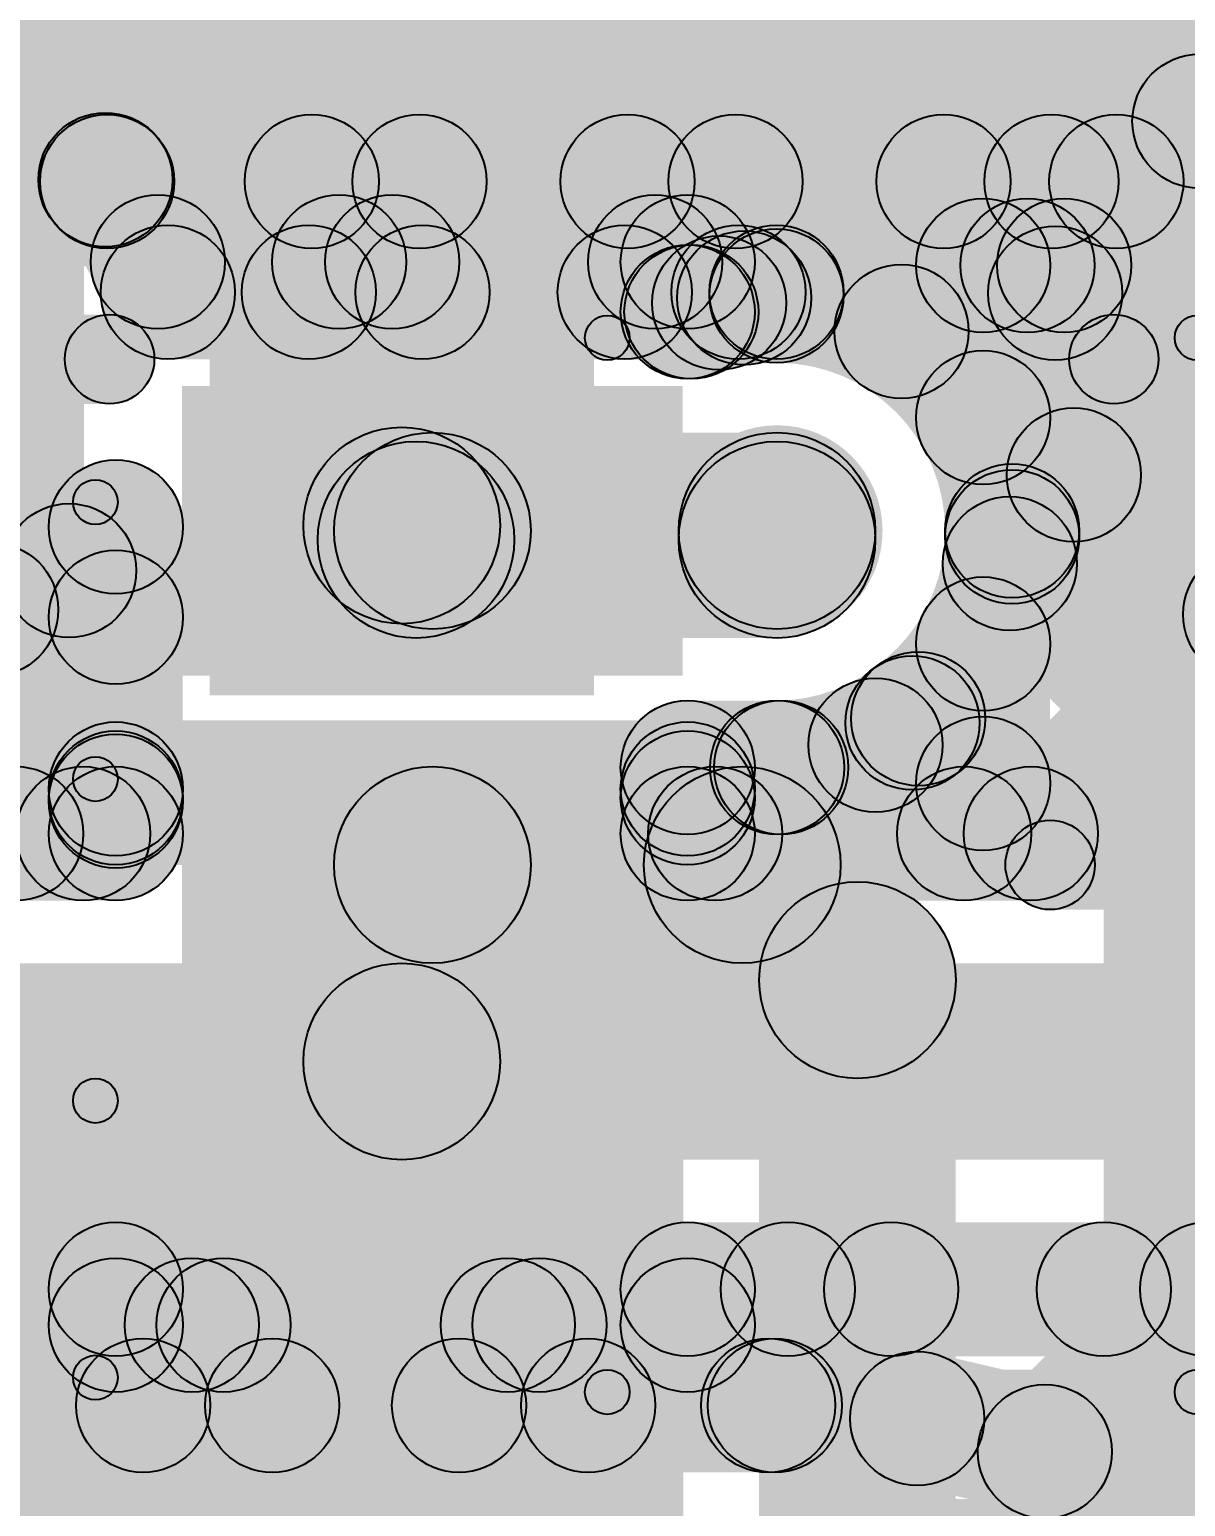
# Model space of a CAD drawing. Header units: millimetres. Extents: x 0 to 210, y 0 to 213.
# Drawn here: x 1.7103 to 1.8397, y 1.5502 to 1.7155 of the extents above; entities that cross this region are included whole.
import ezdxf

# ---------------------------------------------------------------- set-up
doc = ezdxf.new("R2010")
doc.units = ezdxf.units.MM
doc.header["$MEASUREMENT"] = 0
for name, color, linetype in [('BottomLayer', 5, 'Continuous'), ('BottomPaste', 16, 'Continuous'), ('BottomSolder', 6, 'Continuous'), ('TopLayer', 1, 'Continuous'), ('TopOverlay', 2, 'Continuous'), ('TopPaste', 8, 'Continuous'), ('TopSolder', 216, 'Continuous'), ('ViaHoleLayer', 16, 'Continuous')]:
    doc.layers.add(name, color=color, linetype=linetype)

# ---------------------------------------------------------------- blocks, each defined once
blk = doc.blocks.new('RES_0603_B_52')
at = {"layer": 'BottomLayer'}
for points in [[(-0.045, -0.0175), (-0.045, 0.0175), (-0.015, 0.0175), (-0.015, -0.0175)], [(0.015, -0.0175), (0.015, 0.0175), (0.045, 0.0175), (0.045, -0.0175)]]:
    blk.add_hatch(color=5, dxfattribs=at).paths.add_polyline_path(points)
at = {"layer": 'BottomPaste'}
for points in [[(-0.045, -0.0175), (-0.045, 0.0175), (-0.015, 0.0175), (-0.015, -0.0175)], [(0.015, -0.0175), (0.015, 0.0175), (0.045, 0.0175), (0.045, -0.0175)]]:
    blk.add_hatch(color=16, dxfattribs=at).paths.add_polyline_path(points)
at = {"layer": 'BottomSolder'}
for points in [[(-0.049, -0.0215), (-0.049, 0.0215), (-0.011, 0.0215), (-0.011, -0.0215)], [(0.011, -0.0215), (0.011, 0.0215), (0.049, 0.0215), (0.049, -0.0215)]]:
    blk.add_hatch(color=6, dxfattribs=at).paths.add_polyline_path(points)
blk = doc.blocks.new('CAP_0603_76')
at = {"layer": 'TopLayer'}
for points in [[(-0.015, 0.0175), (-0.015, -0.0175), (-0.045, -0.0175), (-0.045, 0.0175)], [(0.045, 0.0175), (0.045, -0.0175), (0.015, -0.0175), (0.015, 0.0175)]]:
    blk.add_hatch(color=1, dxfattribs=at).paths.add_polyline_path(points)
at = {"layer": 'TopOverlay'}
h = blk.add_hatch(color=2, dxfattribs=at)
edge = h.paths.add_edge_path()
edge.add_arc((-0.049, 0.021), 0.0025, 0, 360)
h = blk.add_hatch(color=2, dxfattribs=at)
edge = h.paths.add_edge_path()
edge.add_arc((-0.049, 0.021), 0.0025, 0, 360)
for points in [[(-0.049, 0.0185), (-0.049, 0.0235), (-0.018, 0.0235), (-0.018, 0.0185)], [(0.018, 0.0185), (0.018, 0.0235), (0.049, 0.0235), (0.049, 0.0185)], [(-0.0515, 0.021), (-0.0465, 0.021), (-0.0465, -0.021), (-0.0515, -0.021)], [(0.0465, 0.021), (0.0515, 0.021), (0.0515, -0.021), (0.0465, -0.021)], [(-0.049, -0.0235), (-0.049, -0.0185), (-0.018, -0.0185), (-0.018, -0.0235)], [(0.018, -0.0235), (0.018, -0.0185), (0.049, -0.0185), (0.049, -0.0235)]]:
    blk.add_hatch(color=2, dxfattribs=at).paths.add_polyline_path(points)
h = blk.add_hatch(color=2, dxfattribs=at)
edge = h.paths.add_edge_path()
edge.add_arc((-0.018, 0.021), 0.0025, 0, 360)
h = blk.add_hatch(color=2, dxfattribs=at)
edge = h.paths.add_edge_path()
edge.add_arc((0.018, 0.021), 0.0025, 0, 360)
h = blk.add_hatch(color=2, dxfattribs=at)
edge = h.paths.add_edge_path()
edge.add_arc((0.049, 0.021), 0.0025, 0, 360)
h = blk.add_hatch(color=2, dxfattribs=at)
edge = h.paths.add_edge_path()
edge.add_arc((0.049, 0.021), 0.0025, 0, 360)
h = blk.add_hatch(color=2, dxfattribs=at)
edge = h.paths.add_edge_path()
edge.add_arc((-0.049, -0.021), 0.0025, 0, 360)
h = blk.add_hatch(color=2, dxfattribs=at)
edge = h.paths.add_edge_path()
edge.add_arc((-0.049, -0.021), 0.0025, 0, 360)
h = blk.add_hatch(color=2, dxfattribs=at)
edge = h.paths.add_edge_path()
edge.add_arc((-0.018, -0.021), 0.0025, 0, 360)
h = blk.add_hatch(color=2, dxfattribs=at)
edge = h.paths.add_edge_path()
edge.add_arc((0.018, -0.021), 0.0025, 0, 360)
h = blk.add_hatch(color=2, dxfattribs=at)
edge = h.paths.add_edge_path()
edge.add_arc((0.049, -0.021), 0.0025, 0, 360)
h = blk.add_hatch(color=2, dxfattribs=at)
edge = h.paths.add_edge_path()
edge.add_arc((0.049, -0.021), 0.0025, 0, 360)
at = {"layer": 'TopPaste'}
for points in [[(-0.015, 0.0175), (-0.015, -0.0175), (-0.045, -0.0175), (-0.045, 0.0175)], [(0.045, 0.0175), (0.045, -0.0175), (0.015, -0.0175), (0.015, 0.0175)]]:
    blk.add_hatch(color=8, dxfattribs=at).paths.add_polyline_path(points)
at = {"layer": 'TopSolder'}
for points in [[(-0.01264, 0.01986), (-0.01264, -0.01986), (-0.04736, -0.01986), (-0.04736, 0.01986)], [(0.04736, 0.01986), (0.04736, -0.01986), (0.01264, -0.01986), (0.01264, 0.01986)]]:
    blk.add_hatch(color=216, dxfattribs=at).paths.add_polyline_path(points)
at = {"layer": 'TopOverlay'}
for centre in [(-0.049, 0.021), (-0.049, 0.021), (-0.018, 0.021), (0.018, 0.021), (0.049, 0.021), (0.049, 0.021), (-0.049, -0.021), (-0.049, -0.021), (-0.018, -0.021), (0.018, -0.021), (0.049, -0.021), (0.049, -0.021)]:
    blk.add_circle(centre, 0.0025, dxfattribs=at)
blk = doc.blocks.new('TSOT_23_6_81')
at = {"layer": 'TopLayer'}
for points in [[(-0.07559, 0.04961), (-0.02756, 0.04961), (-0.02756, 0.0252), (-0.07559, 0.0252)], [(0.02756, 0.04961), (0.07559, 0.04961), (0.07559, 0.0252), (0.02756, 0.0252)], [(-0.07559, 0.0122), (-0.02756, 0.0122), (-0.02756, -0.0122), (-0.07559, -0.0122)], [(0.02756, 0.0122), (0.07559, 0.0122), (0.07559, -0.0122), (0.02756, -0.0122)], [(-0.07559, -0.0252), (-0.02756, -0.0252), (-0.02756, -0.04961), (-0.07559, -0.04961)], [(0.02756, -0.0252), (0.07559, -0.0252), (0.07559, -0.04961), (0.02756, -0.04961)]]:
    blk.add_hatch(color=1, dxfattribs=at).paths.add_polyline_path(points)
at = {"layer": 'TopOverlay'}
h = blk.add_hatch(color=2, dxfattribs=at)
edge = h.paths.add_edge_path()
edge.add_arc((-0.068, 0.06), 0.005, 0, 360)
h = blk.add_hatch(color=2, dxfattribs=at)
edge = h.paths.add_edge_path()
edge.add_arc((-0.062, 0.06), 0.005, 0, 360)
h = blk.add_hatch(color=2, dxfattribs=at)
edge = h.paths.add_edge_path()
edge.add_arc((-0.034, 0.059), 0.0025, 0, 360)
for points in [[(0.032, 0.0615), (0.032, 0.0565), (-0.034, 0.0565), (-0.034, 0.0615)], [(0.032, -0.0565), (0.032, -0.0615), (-0.034, -0.0615), (-0.034, -0.0565)]]:
    blk.add_hatch(color=2, dxfattribs=at).paths.add_polyline_path(points)
h = blk.add_hatch(color=2, dxfattribs=at)
edge = h.paths.add_edge_path()
edge.add_arc((0.032, 0.059), 0.0025, 0, 360)
h = blk.add_hatch(color=2, dxfattribs=at)
edge = h.paths.add_edge_path()
edge.add_arc((-0.034, -0.059), 0.0025, 0, 360)
h = blk.add_hatch(color=2, dxfattribs=at)
edge = h.paths.add_edge_path()
edge.add_arc((0.032, -0.059), 0.0025, 0, 360)
at = {"layer": 'TopPaste'}
for points in [[(-0.07559, 0.04961), (-0.02756, 0.04961), (-0.02756, 0.0252), (-0.07559, 0.0252)], [(0.02756, 0.04961), (0.07559, 0.04961), (0.07559, 0.0252), (0.02756, 0.0252)], [(-0.07559, 0.0122), (-0.02756, 0.0122), (-0.02756, -0.0122), (-0.07559, -0.0122)], [(0.02756, 0.0122), (0.07559, 0.0122), (0.07559, -0.0122), (0.02756, -0.0122)], [(-0.07559, -0.0252), (-0.02756, -0.0252), (-0.02756, -0.04961), (-0.07559, -0.04961)], [(0.02756, -0.0252), (0.07559, -0.0252), (0.07559, -0.04961), (0.02756, -0.04961)]]:
    blk.add_hatch(color=8, dxfattribs=at).paths.add_polyline_path(points)
at = {"layer": 'TopSolder'}
for points in [[(-0.07959, 0.05361), (-0.02356, 0.05361), (-0.02356, 0.0212), (-0.07959, 0.0212)], [(0.02356, 0.05361), (0.07959, 0.05361), (0.07959, 0.0212), (0.02356, 0.0212)], [(-0.07959, 0.0162), (-0.02356, 0.0162), (-0.02356, -0.0162), (-0.07959, -0.0162)], [(0.02356, 0.0162), (0.07959, 0.0162), (0.07959, -0.0162), (0.02356, -0.0162)], [(-0.07959, -0.0212), (-0.02356, -0.0212), (-0.02356, -0.05361), (-0.07959, -0.05361)], [(0.02356, -0.0212), (0.07959, -0.0212), (0.07959, -0.05361), (0.02356, -0.05361)]]:
    blk.add_hatch(color=216, dxfattribs=at).paths.add_polyline_path(points)
at = {"layer": 'TopOverlay', "const_width": 0.01}
blk.add_lwpolyline([(-0.062, 0.06, 1), (-0.068, 0.06, 1)], format="xyb", close=True, dxfattribs=at)
at = {"layer": 'TopOverlay'}
for centre, radius in [((-0.068, 0.06), 0.005), ((-0.062, 0.06), 0.005), ((-0.034, 0.059), 0.0025), ((0.032, 0.059), 0.0025), ((-0.034, -0.059), 0.0025), ((0.032, -0.059), 0.0025)]:
    blk.add_circle(centre, radius, dxfattribs=at)
blk = doc.blocks.new('S____SOT_3_98')
at = {"layer": 'TopLayer'}
for points in [[(-0.01496, 0.06004), (0.01496, 0.06004), (0.01496, 0.03012), (-0.01496, 0.03012)], [(-0.05236, -0.03012), (-0.02244, -0.03012), (-0.02244, -0.06004), (-0.05236, -0.06004)], [(0.02244, -0.03012), (0.05236, -0.03012), (0.05236, -0.06004), (0.02244, -0.06004)]]:
    blk.add_hatch(color=1, dxfattribs=at).paths.add_polyline_path(points)
at = {"layer": 'TopOverlay'}
h = blk.add_hatch(color=2, dxfattribs=at)
edge = h.paths.add_edge_path()
edge.add_arc((-0.06127, 0.03171), 0.0025, 0, 360)
h = blk.add_hatch(color=2, dxfattribs=at)
edge = h.paths.add_edge_path()
edge.add_arc((-0.06127, 0.03171), 0.0025, 0, 360)
for points in [[(-0.02227, 0.03421), (-0.02227, 0.02921), (-0.06127, 0.02921), (-0.06127, 0.03421)], [(0.06127, 0.03421), (0.06127, 0.02921), (0.02227, 0.02921), (0.02227, 0.03421)], [(-0.06377, 0.03171), (-0.05877, 0.03171), (-0.05877, -0.02481), (-0.06377, -0.02481)], [(0.05877, 0.03171), (0.06377, 0.03171), (0.06377, -0.02568), (0.05877, -0.02568)], [(0.013, -0.02846), (0.013, -0.03346), (-0.013, -0.03346), (-0.013, -0.02846)]]:
    blk.add_hatch(color=2, dxfattribs=at).paths.add_polyline_path(points)
h = blk.add_hatch(color=2, dxfattribs=at)
edge = h.paths.add_edge_path()
edge.add_arc((-0.02227, 0.03171), 0.0025, 0, 360)
h = blk.add_hatch(color=2, dxfattribs=at)
edge = h.paths.add_edge_path()
edge.add_arc((0.02227, 0.03171), 0.0025, 0, 360)
h = blk.add_hatch(color=2, dxfattribs=at)
edge = h.paths.add_edge_path()
edge.add_arc((0.06127, 0.03171), 0.0025, 0, 360)
h = blk.add_hatch(color=2, dxfattribs=at)
edge = h.paths.add_edge_path()
edge.add_arc((0.06127, 0.03171), 0.0025, 0, 360)
h = blk.add_hatch(color=2, dxfattribs=at)
edge = h.paths.add_edge_path()
edge.add_arc((-0.06127, -0.02481), 0.0025, 0, 360)
h = blk.add_hatch(color=2, dxfattribs=at)
edge = h.paths.add_edge_path()
edge.add_arc((0.06127, -0.02568), 0.0025, 0, 360)
h = blk.add_hatch(color=2, dxfattribs=at)
edge = h.paths.add_edge_path()
edge.add_arc((-0.013, -0.03096), 0.0025, 0, 360)
h = blk.add_hatch(color=2, dxfattribs=at)
edge = h.paths.add_edge_path()
edge.add_arc((0.013, -0.03096), 0.0025, 0, 360)
h = blk.add_hatch(color=2, dxfattribs=at)
edge = h.paths.add_edge_path()
edge.add_arc((-0.07161, -0.04729), 0.005, 0, 360)
h = blk.add_hatch(color=2, dxfattribs=at)
edge = h.paths.add_edge_path()
edge.add_arc((-0.06439, -0.04729), 0.005, 0, 360)
at = {"layer": 'TopPaste'}
for points in [[(-0.01496, 0.06004), (0.01496, 0.06004), (0.01496, 0.03012), (-0.01496, 0.03012)], [(-0.05236, -0.03012), (-0.02244, -0.03012), (-0.02244, -0.06004), (-0.05236, -0.06004)], [(0.02244, -0.03012), (0.05236, -0.03012), (0.05236, -0.06004), (0.02244, -0.06004)]]:
    blk.add_hatch(color=8, dxfattribs=at).paths.add_polyline_path(points)
at = {"layer": 'TopSolder'}
for points in [[(-0.01896, 0.06404), (0.01896, 0.06404), (0.01896, 0.02612), (-0.01896, 0.02612)], [(-0.05636, -0.02612), (-0.01844, -0.02612), (-0.01844, -0.06404), (-0.05636, -0.06404)], [(0.01844, -0.02612), (0.05636, -0.02612), (0.05636, -0.06404), (0.01844, -0.06404)]]:
    blk.add_hatch(color=216, dxfattribs=at).paths.add_polyline_path(points)
at = {"layer": 'TopOverlay', "const_width": 0.01}
blk.add_lwpolyline([(-0.06439, -0.04729, 1), (-0.07161, -0.04729, 1)], format="xyb", close=True, dxfattribs=at)
at = {"layer": 'TopOverlay'}
for centre, radius in [((-0.06127, 0.03171), 0.0025), ((-0.06127, 0.03171), 0.0025), ((-0.02227, 0.03171), 0.0025), ((0.02227, 0.03171), 0.0025), ((0.06127, 0.03171), 0.0025), ((0.06127, 0.03171), 0.0025), ((-0.06127, -0.02481), 0.0025), ((0.06127, -0.02568), 0.0025), ((-0.013, -0.03096), 0.0025), ((0.013, -0.03096), 0.0025), ((-0.07161, -0.04729), 0.005), ((-0.06439, -0.04729), 0.005)]:
    blk.add_circle(centre, radius, dxfattribs=at)

msp = doc.modelspace()

# ---------------------------------------------------------------- hatches: boundary and pattern name
at = {"layer": 'BottomLayer'}
for points in [[(1.69752, 1.70214), (1.68692, 1.71274), (1.9952, 2.02102), (2.0058, 2.01041)], [(1.72414, 1.69339), (1.71353, 1.704), (1.9952, 1.98567), (2.0058, 1.97506)], [(1.72414, 1.69339), (1.71353, 1.704), (1.9952, 1.98567), (2.0058, 1.97506)], [(1.7503, 1.6842), (1.73969, 1.6948), (1.9952, 1.95031), (2.0058, 1.9397)], [(1.78565, 1.6842), (1.77504, 1.6948), (1.9952, 1.91496), (2.0058, 1.90435)], [(1.53062, 1.8992), (1.54123, 1.9098), (1.75623, 1.6948), (1.74562, 1.6842)], [(1.56598, 1.8992), (1.57659, 1.9098), (1.79563, 1.69076), (1.78502, 1.68015)], [(1.60134, 1.8992), (1.61194, 1.9098), (1.83044, 1.69131), (1.81983, 1.6807)], [(1.63669, 1.8992), (1.6473, 1.9098), (1.84656, 1.71054), (1.83595, 1.69994)], [(1.81323, 1.67642), (1.80262, 1.68703), (1.9952, 1.8796), (2.0058, 1.86899)], [(1.651, 1.689), (1.843, 1.689), (1.843, 1.846), (1.651, 1.846)], [(1.828, 1.634), (1.905, 1.634), (1.905, 1.846), (1.828, 1.846)], [(1.651, 1.634), (1.71644, 1.634), (1.71644, 1.71), (1.651, 1.71)], [(1.72471, 1.682), (1.72471, 1.697), (1.784, 1.697), (1.784, 1.682)], [(1.7915, 1.6839), (1.7765, 1.6839), (1.7765, 1.6895), (1.7915, 1.6895)], [(1.69749, 1.67361), (1.69749, 1.68361), (1.71931, 1.68361), (1.71931, 1.67361)], [(1.83169, 1.67361), (1.83169, 1.68361), (1.8535, 1.68361), (1.8535, 1.67361)], [(1.82561, 1.65344), (1.815, 1.66405), (1.8219, 1.67095), (1.83251, 1.66034)], [(1.7536, 1.6474), (1.7536, 1.6694), (1.794, 1.6694), (1.794, 1.6474)], [(1.70948, 1.64963), (1.72009, 1.66024), (1.7253, 1.65502), (1.7147, 1.64441)], [(1.7275, 1.6305), (1.7125, 1.6305), (1.7125, 1.65983), (1.7275, 1.65983)], [(1.81475, 1.65043), (1.82536, 1.66103), (1.85559, 1.6308), (1.84498, 1.6202)], [(1.67594, 1.64781), (1.68655, 1.65842), (1.71417, 1.6308), (1.70356, 1.6202)], [(1.6863, 1.6202), (1.67569, 1.6308), (1.70077, 1.65588), (1.71137, 1.64527)], [(1.82772, 1.6202), (1.81711, 1.6308), (1.84165, 1.65534), (1.85225, 1.64473)], [(1.784, 1.6254), (1.784, 1.6404), (1.794, 1.6404), (1.794, 1.6254)], [(1.79972, 1.6301), (1.81032, 1.64071), (1.82023, 1.6308), (1.80962, 1.6202)], [(1.72, 1.623), (1.72, 1.638), (1.784, 1.638), (1.784, 1.623)], [(1.72, 1.622), (1.72, 1.637), (1.784, 1.637), (1.784, 1.622)], [(1.79236, 1.6202), (1.78176, 1.6308), (1.78916, 1.63821), (1.79977, 1.6276)], [(1.72165, 1.6202), (1.71104, 1.6308), (1.7147, 1.63446), (1.7253, 1.62385)], [(1.63724, 1.618), (1.63724, 1.633), (1.72, 1.633), (1.72, 1.618)], [(1.784, 1.618), (1.784, 1.633), (1.903, 1.633), (1.903, 1.618)], [(1.7275, 1.6255), (1.7125, 1.6255), (1.7125, 1.6295), (1.7275, 1.6295)], [(1.7915, 1.6255), (1.7765, 1.6255), (1.7765, 1.6295), (1.7915, 1.6295)], [(1.614, 1.589), (1.614, 1.611), (1.752, 1.611), (1.752, 1.589)], [(1.752, 1.589), (1.752, 1.611), (1.903, 1.611), (1.903, 1.589)], [(1.63724, 1.567), (1.63724, 1.582), (1.72, 1.582), (1.72, 1.567)], [(1.784, 1.567), (1.784, 1.582), (1.89244, 1.582), (1.89244, 1.567)], [(1.79907, 1.55619), (1.78846, 1.5668), (1.80147, 1.5798), (1.81207, 1.5692)], [(1.78991, 1.5692), (1.80052, 1.5798), (1.81499, 1.56533), (1.80438, 1.55473)], [(1.82927, 1.55104), (1.81866, 1.56164), (1.83682, 1.5798), (1.84743, 1.5692)], [(1.82527, 1.5692), (1.83588, 1.5798), (1.90866, 1.50702), (1.89806, 1.49641)], [(1.72, 1.563), (1.72, 1.578), (1.784, 1.578), (1.784, 1.563)], [(1.72836, 1.5562), (1.71776, 1.5668), (1.72676, 1.5758), (1.73736, 1.5652)], [(1.7232, 1.5652), (1.73381, 1.5758), (1.74281, 1.5668), (1.7322, 1.5562)], [(1.76372, 1.5562), (1.75311, 1.5668), (1.76211, 1.5758), (1.77272, 1.5652)], [(1.75856, 1.5652), (1.76917, 1.5758), (1.77817, 1.5668), (1.76756, 1.5562)], [(1.7275, 1.5705), (1.7125, 1.5705), (1.7125, 1.5745), (1.7275, 1.5745)], [(1.7915, 1.5705), (1.7765, 1.5705), (1.7765, 1.5745), (1.7915, 1.5745)], [(1.68276, 1.554), (1.68276, 1.569), (1.793, 1.569), (1.793, 1.554)]]:
    msp.add_hatch(color=5, dxfattribs=at).paths.add_polyline_path(points)
h = msp.add_hatch(color=5, dxfattribs=at)
edge = h.paths.add_edge_path()
edge.add_arc((1.84126, 1.70524), 0.0075, 0, 360)
h = msp.add_hatch(color=5, dxfattribs=at)
edge = h.paths.add_edge_path()
edge.add_arc((1.71884, 1.6987), 0.0075, 0, 360)
h = msp.add_hatch(color=5, dxfattribs=at)
edge = h.paths.add_edge_path()
edge.add_arc((1.71884, 1.6987), 0.0075, 0, 360)
h = msp.add_hatch(color=5, dxfattribs=at)
edge = h.paths.add_edge_path()
edge.add_arc((1.72471, 1.6895), 0.0075, 0, 360)
h = msp.add_hatch(color=5, dxfattribs=at)
edge = h.paths.add_edge_path()
edge.add_arc((1.72471, 1.6895), 0.0075, 0, 360)
h = msp.add_hatch(color=5, dxfattribs=at)
edge = h.paths.add_edge_path()
edge.add_arc((1.74499, 1.6895), 0.0075, 0, 360)
h = msp.add_hatch(color=5, dxfattribs=at)
edge = h.paths.add_edge_path()
edge.add_arc((1.75093, 1.6895), 0.0075, 0, 360)
h = msp.add_hatch(color=5, dxfattribs=at)
edge = h.paths.add_edge_path()
edge.add_arc((1.78035, 1.6895), 0.0075, 0, 360)
h = msp.add_hatch(color=5, dxfattribs=at)
edge = h.paths.add_edge_path()
edge.add_arc((1.784, 1.6895), 0.0075, 0, 360)
h = msp.add_hatch(color=5, dxfattribs=at)
edge = h.paths.add_edge_path()
edge.add_arc((1.784, 1.6895), 0.0075, 0, 360)
h = msp.add_hatch(color=5, dxfattribs=at)
edge = h.paths.add_edge_path()
edge.add_arc((1.79033, 1.68546), 0.0075, 0, 360)
h = msp.add_hatch(color=5, dxfattribs=at)
edge = h.paths.add_edge_path()
edge.add_arc((1.82513, 1.686), 0.0075, 0, 360)
h = msp.add_hatch(color=5, dxfattribs=at)
edge = h.paths.add_edge_path()
edge.add_arc((1.784, 1.6839), 0.0075, 0, 360)
h = msp.add_hatch(color=5, dxfattribs=at)
edge = h.paths.add_edge_path()
edge.add_arc((1.78441, 1.6839), 0.0075, 0, 360)
h = msp.add_hatch(color=5, dxfattribs=at)
edge = h.paths.add_edge_path()
edge.add_arc((1.80793, 1.68172), 0.0075, 0, 360)
h = msp.add_hatch(color=5, dxfattribs=at)
edge = h.paths.add_edge_path()
edge.add_arc((1.71931, 1.67861), 0.005, 0, 360)
h = msp.add_hatch(color=5, dxfattribs=at)
edge = h.paths.add_edge_path()
edge.add_arc((1.83169, 1.67861), 0.005, 0, 360)
h = msp.add_hatch(color=5, dxfattribs=at)
edge = h.paths.add_edge_path()
edge.add_arc((1.82721, 1.66565), 0.0075, 0, 360)
h = msp.add_hatch(color=5, dxfattribs=at)
edge = h.paths.add_edge_path()
edge.add_arc((1.752, 1.66), 0.011, 0, 360)
h = msp.add_hatch(color=5, dxfattribs=at)
edge = h.paths.add_edge_path()
edge.add_arc((1.794, 1.6594), 0.01181, 0, 360)
h = msp.add_hatch(color=5, dxfattribs=at)
edge = h.paths.add_edge_path()
edge.add_arc((1.7536, 1.6584), 0.011, 0, 360)
h = msp.add_hatch(color=5, dxfattribs=at)
edge = h.paths.add_edge_path()
edge.add_arc((1.7536, 1.6584), 0.011, 0, 360)
h = msp.add_hatch(color=5, dxfattribs=at)
edge = h.paths.add_edge_path()
edge.add_arc((1.794, 1.6584), 0.011, 0, 360)
h = msp.add_hatch(color=5, dxfattribs=at)
edge = h.paths.add_edge_path()
edge.add_arc((1.72, 1.65983), 0.0075, 0, 360)
h = msp.add_hatch(color=5, dxfattribs=at)
edge = h.paths.add_edge_path()
edge.add_arc((1.72, 1.65983), 0.0075, 0, 360)
h = msp.add_hatch(color=5, dxfattribs=at)
edge = h.paths.add_edge_path()
edge.add_arc((1.82031, 1.6594), 0.0075, 0, 360)
h = msp.add_hatch(color=5, dxfattribs=at)
edge = h.paths.add_edge_path()
edge.add_arc((1.82031, 1.6594), 0.0075, 0, 360)
h = msp.add_hatch(color=5, dxfattribs=at)
edge = h.paths.add_edge_path()
edge.add_arc((1.8203, 1.65874), 0.0075, 0, 360)
h = msp.add_hatch(color=5, dxfattribs=at)
edge = h.paths.add_edge_path()
edge.add_arc((1.82005, 1.65573), 0.0075, 0, 360)
h = msp.add_hatch(color=5, dxfattribs=at)
edge = h.paths.add_edge_path()
edge.add_arc((1.71478, 1.65494), 0.0075, 0, 360)
h = msp.add_hatch(color=5, dxfattribs=at)
edge = h.paths.add_edge_path()
edge.add_arc((1.70607, 1.65058), 0.0075, 0, 360)
h = msp.add_hatch(color=5, dxfattribs=at)
edge = h.paths.add_edge_path()
edge.add_arc((1.72, 1.64972), 0.0075, 0, 360)
h = msp.add_hatch(color=5, dxfattribs=at)
edge = h.paths.add_edge_path()
edge.add_arc((1.84695, 1.65004), 0.0075, 0, 360)
h = msp.add_hatch(color=5, dxfattribs=at)
edge = h.paths.add_edge_path()
edge.add_arc((1.80915, 1.63789), 0.0075, 0, 360)
h = msp.add_hatch(color=5, dxfattribs=at)
edge = h.paths.add_edge_path()
edge.add_arc((1.80915, 1.63789), 0.0075, 0, 360)
h = msp.add_hatch(color=5, dxfattribs=at)
edge = h.paths.add_edge_path()
edge.add_arc((1.80502, 1.63541), 0.0075, 0, 360)
h = msp.add_hatch(color=5, dxfattribs=at)
edge = h.paths.add_edge_path()
edge.add_arc((1.784, 1.6329), 0.0075, 0, 360)
h = msp.add_hatch(color=5, dxfattribs=at)
edge = h.paths.add_edge_path()
edge.add_arc((1.794, 1.6329), 0.0075, 0, 360)
h = msp.add_hatch(color=5, dxfattribs=at)
edge = h.paths.add_edge_path()
edge.add_arc((1.794, 1.6329), 0.0075, 0, 360)
h = msp.add_hatch(color=5, dxfattribs=at)
edge = h.paths.add_edge_path()
edge.add_arc((1.79446, 1.63291), 0.0075, 0, 360)
h = msp.add_hatch(color=5, dxfattribs=at)
edge = h.paths.add_edge_path()
edge.add_arc((1.72, 1.6305), 0.0075, 0, 360)
h = msp.add_hatch(color=5, dxfattribs=at)
edge = h.paths.add_edge_path()
edge.add_arc((1.72, 1.6305), 0.0075, 0, 360)
h = msp.add_hatch(color=5, dxfattribs=at)
edge = h.paths.add_edge_path()
edge.add_arc((1.72, 1.6295), 0.0075, 0, 360)
h = msp.add_hatch(color=5, dxfattribs=at)
edge = h.paths.add_edge_path()
edge.add_arc((1.72, 1.6295), 0.0075, 0, 360)
h = msp.add_hatch(color=5, dxfattribs=at)
edge = h.paths.add_edge_path()
edge.add_arc((1.72, 1.62915), 0.0075, 0, 360)
h = msp.add_hatch(color=5, dxfattribs=at)
edge = h.paths.add_edge_path()
edge.add_arc((1.784, 1.6305), 0.0075, 0, 360)
h = msp.add_hatch(color=5, dxfattribs=at)
edge = h.paths.add_edge_path()
edge.add_arc((1.784, 1.6295), 0.0075, 0, 360)
h = msp.add_hatch(color=5, dxfattribs=at)
edge = h.paths.add_edge_path()
edge.add_arc((1.784, 1.6295), 0.0075, 0, 360)
h = msp.add_hatch(color=5, dxfattribs=at)
edge = h.paths.add_edge_path()
edge.add_arc((1.70886, 1.6255), 0.0075, 0, 360)
h = msp.add_hatch(color=5, dxfattribs=at)
edge = h.paths.add_edge_path()
edge.add_arc((1.71635, 1.6255), 0.0075, 0, 360)
h = msp.add_hatch(color=5, dxfattribs=at)
edge = h.paths.add_edge_path()
edge.add_arc((1.72, 1.6255), 0.0075, 0, 360)
h = msp.add_hatch(color=5, dxfattribs=at)
edge = h.paths.add_edge_path()
edge.add_arc((1.72, 1.6255), 0.0075, 0, 360)
h = msp.add_hatch(color=5, dxfattribs=at)
edge = h.paths.add_edge_path()
edge.add_arc((1.784, 1.6255), 0.0075, 0, 360)
h = msp.add_hatch(color=5, dxfattribs=at)
edge = h.paths.add_edge_path()
edge.add_arc((1.784, 1.6255), 0.0075, 0, 360)
h = msp.add_hatch(color=5, dxfattribs=at)
edge = h.paths.add_edge_path()
edge.add_arc((1.78706, 1.6255), 0.0075, 0, 360)
h = msp.add_hatch(color=5, dxfattribs=at)
edge = h.paths.add_edge_path()
edge.add_arc((1.81493, 1.6255), 0.0075, 0, 360)
h = msp.add_hatch(color=5, dxfattribs=at)
edge = h.paths.add_edge_path()
edge.add_arc((1.82241, 1.6255), 0.0075, 0, 360)
h = msp.add_hatch(color=5, dxfattribs=at)
edge = h.paths.add_edge_path()
edge.add_arc((1.752, 1.6), 0.011, 0, 360)
h = msp.add_hatch(color=5, dxfattribs=at)
edge = h.paths.add_edge_path()
edge.add_arc((1.752, 1.6), 0.011, 0, 360)
h = msp.add_hatch(color=5, dxfattribs=at)
edge = h.paths.add_edge_path()
edge.add_arc((1.72, 1.5745), 0.0075, 0, 360)
h = msp.add_hatch(color=5, dxfattribs=at)
edge = h.paths.add_edge_path()
edge.add_arc((1.72, 1.5745), 0.0075, 0, 360)
h = msp.add_hatch(color=5, dxfattribs=at)
edge = h.paths.add_edge_path()
edge.add_arc((1.784, 1.5745), 0.0075, 0, 360)
h = msp.add_hatch(color=5, dxfattribs=at)
edge = h.paths.add_edge_path()
edge.add_arc((1.784, 1.5745), 0.0075, 0, 360)
h = msp.add_hatch(color=5, dxfattribs=at)
edge = h.paths.add_edge_path()
edge.add_arc((1.79522, 1.5745), 0.0075, 0, 360)
h = msp.add_hatch(color=5, dxfattribs=at)
edge = h.paths.add_edge_path()
edge.add_arc((1.80677, 1.5745), 0.0075, 0, 360)
h = msp.add_hatch(color=5, dxfattribs=at)
edge = h.paths.add_edge_path()
edge.add_arc((1.83057, 1.5745), 0.0075, 0, 360)
h = msp.add_hatch(color=5, dxfattribs=at)
edge = h.paths.add_edge_path()
edge.add_arc((1.84212, 1.5745), 0.0075, 0, 360)
h = msp.add_hatch(color=5, dxfattribs=at)
edge = h.paths.add_edge_path()
edge.add_arc((1.72, 1.5705), 0.0075, 0, 360)
h = msp.add_hatch(color=5, dxfattribs=at)
edge = h.paths.add_edge_path()
edge.add_arc((1.72, 1.5705), 0.0075, 0, 360)
h = msp.add_hatch(color=5, dxfattribs=at)
edge = h.paths.add_edge_path()
edge.add_arc((1.72851, 1.5705), 0.0075, 0, 360)
h = msp.add_hatch(color=5, dxfattribs=at)
edge = h.paths.add_edge_path()
edge.add_arc((1.73206, 1.5705), 0.0075, 0, 360)
h = msp.add_hatch(color=5, dxfattribs=at)
edge = h.paths.add_edge_path()
edge.add_arc((1.76386, 1.5705), 0.0075, 0, 360)
h = msp.add_hatch(color=5, dxfattribs=at)
edge = h.paths.add_edge_path()
edge.add_arc((1.76741, 1.5705), 0.0075, 0, 360)
h = msp.add_hatch(color=5, dxfattribs=at)
edge = h.paths.add_edge_path()
edge.add_arc((1.784, 1.5705), 0.0075, 0, 360)
h = msp.add_hatch(color=5, dxfattribs=at)
edge = h.paths.add_edge_path()
edge.add_arc((1.784, 1.5705), 0.0075, 0, 360)
h = msp.add_hatch(color=5, dxfattribs=at)
edge = h.paths.add_edge_path()
edge.add_arc((1.72306, 1.5615), 0.0075, 0, 360)
h = msp.add_hatch(color=5, dxfattribs=at)
edge = h.paths.add_edge_path()
edge.add_arc((1.73751, 1.5615), 0.0075, 0, 360)
h = msp.add_hatch(color=5, dxfattribs=at)
edge = h.paths.add_edge_path()
edge.add_arc((1.75841, 1.5615), 0.0075, 0, 360)
h = msp.add_hatch(color=5, dxfattribs=at)
edge = h.paths.add_edge_path()
edge.add_arc((1.77286, 1.5615), 0.0075, 0, 360)
h = msp.add_hatch(color=5, dxfattribs=at)
edge = h.paths.add_edge_path()
edge.add_arc((1.793, 1.5615), 0.0075, 0, 360)
h = msp.add_hatch(color=5, dxfattribs=at)
edge = h.paths.add_edge_path()
edge.add_arc((1.793, 1.5615), 0.0075, 0, 360)
h = msp.add_hatch(color=5, dxfattribs=at)
edge = h.paths.add_edge_path()
edge.add_arc((1.79377, 1.5615), 0.0075, 0, 360)
h = msp.add_hatch(color=5, dxfattribs=at)
edge = h.paths.add_edge_path()
edge.add_arc((1.80969, 1.56003), 0.0075, 0, 360)
h = msp.add_hatch(color=5, dxfattribs=at)
edge = h.paths.add_edge_path()
edge.add_arc((1.82397, 1.55634), 0.0075, 0, 360)
at = {"layer": 'TopLayer'}
for points in [[(1.144, 1.713), (2.048, 1.713), (2.048, 1.745), (1.144, 1.745)], [(1.71902, 1.691), (1.71902, 1.706), (1.83197, 1.706), (1.83197, 1.691)], [(1.7469, 1.6808), (1.7363, 1.69141), (1.74869, 1.7038), (1.7593, 1.6932)], [(1.73662, 1.6932), (1.74723, 1.7038), (1.75963, 1.69141), (1.74902, 1.6808)], [(1.78226, 1.6808), (1.77165, 1.69141), (1.78404, 1.7038), (1.79465, 1.6932)], [(1.77198, 1.6932), (1.78259, 1.7038), (1.79498, 1.69141), (1.78437, 1.6808)], [(1.81323, 1.67642), (1.80262, 1.68703), (1.8194, 1.7038), (1.83001, 1.6932)], [(1.80734, 1.6932), (1.81794, 1.7038), (1.82734, 1.69441), (1.81673, 1.6838)], [(1.62, 1.622), (1.71644, 1.622), (1.71644, 1.697), (1.62, 1.697)], [(1.81706, 1.68161), (1.81706, 1.69661), (1.82613, 1.69661), (1.82613, 1.68161)], [(1.8314, 1.60911), (1.906, 1.60911), (1.906, 1.697), (1.8314, 1.697)], [(1.72583, 1.67861), (1.72583, 1.69361), (1.79394, 1.69361), (1.79394, 1.67861)], [(1.82456, 1.67207), (1.80956, 1.67207), (1.80956, 1.68911), (1.82456, 1.68911)], [(1.69749, 1.67361), (1.69749, 1.68361), (1.71931, 1.68361), (1.71931, 1.67361)], [(1.83169, 1.67361), (1.83169, 1.68361), (1.8535, 1.68361), (1.8535, 1.67361)], [(1.75543, 1.6484), (1.75543, 1.6704), (1.794, 1.6704), (1.794, 1.6484)], [(1.82456, 1.63112), (1.80956, 1.63112), (1.80956, 1.64673), (1.82456, 1.64673)], [(1.82456, 1.63112), (1.80956, 1.63112), (1.80956, 1.64673), (1.82456, 1.64673)], [(1.8045, 1.63306), (1.81511, 1.64367), (1.82236, 1.63642), (1.81176, 1.62581)], [(1.75543, 1.611), (1.75543, 1.633), (1.79011, 1.633), (1.79011, 1.611)], [(1.78233, 1.61422), (1.79789, 1.62978), (1.81078, 1.61689), (1.79522, 1.60133)], [(1.82456, 1.617), (1.82456, 1.627), (1.85857, 1.627), (1.85857, 1.617)], [(1.814, 1.539), (1.792, 1.539), (1.792, 1.60911), (1.814, 1.60911)], [(1.62, 1.508), (1.78353, 1.508), (1.78353, 1.60161), (1.62, 1.60161)]]:
    msp.add_hatch(color=1, dxfattribs=at).paths.add_polyline_path(points)
h = msp.add_hatch(color=1, dxfattribs=at)
edge = h.paths.add_edge_path()
edge.add_arc((1.71902, 1.6985), 0.0075, 0, 360)
h = msp.add_hatch(color=1, dxfattribs=at)
edge = h.paths.add_edge_path()
edge.add_arc((1.71902, 1.6985), 0.0075, 0, 360)
h = msp.add_hatch(color=1, dxfattribs=at)
edge = h.paths.add_edge_path()
edge.add_arc((1.74193, 1.6985), 0.0075, 0, 360)
h = msp.add_hatch(color=1, dxfattribs=at)
edge = h.paths.add_edge_path()
edge.add_arc((1.75399, 1.6985), 0.0075, 0, 360)
h = msp.add_hatch(color=1, dxfattribs=at)
edge = h.paths.add_edge_path()
edge.add_arc((1.77728, 1.6985), 0.0075, 0, 360)
h = msp.add_hatch(color=1, dxfattribs=at)
edge = h.paths.add_edge_path()
edge.add_arc((1.78935, 1.6985), 0.0075, 0, 360)
h = msp.add_hatch(color=1, dxfattribs=at)
edge = h.paths.add_edge_path()
edge.add_arc((1.81264, 1.6985), 0.0075, 0, 360)
h = msp.add_hatch(color=1, dxfattribs=at)
edge = h.paths.add_edge_path()
edge.add_arc((1.8247, 1.6985), 0.0075, 0, 360)
h = msp.add_hatch(color=1, dxfattribs=at)
edge = h.paths.add_edge_path()
edge.add_arc((1.83197, 1.6985), 0.0075, 0, 360)
h = msp.add_hatch(color=1, dxfattribs=at)
edge = h.paths.add_edge_path()
edge.add_arc((1.83197, 1.6985), 0.0075, 0, 360)
h = msp.add_hatch(color=1, dxfattribs=at)
edge = h.paths.add_edge_path()
edge.add_arc((1.81706, 1.68911), 0.0075, 0, 360)
h = msp.add_hatch(color=1, dxfattribs=at)
edge = h.paths.add_edge_path()
edge.add_arc((1.81706, 1.68911), 0.0075, 0, 360)
h = msp.add_hatch(color=1, dxfattribs=at)
edge = h.paths.add_edge_path()
edge.add_arc((1.82203, 1.68911), 0.0075, 0, 360)
h = msp.add_hatch(color=1, dxfattribs=at)
edge = h.paths.add_edge_path()
edge.add_arc((1.82613, 1.68911), 0.0075, 0, 360)
h = msp.add_hatch(color=1, dxfattribs=at)
edge = h.paths.add_edge_path()
edge.add_arc((1.82613, 1.68911), 0.0075, 0, 360)
h = msp.add_hatch(color=1, dxfattribs=at)
edge = h.paths.add_edge_path()
edge.add_arc((1.72583, 1.68611), 0.0075, 0, 360)
h = msp.add_hatch(color=1, dxfattribs=at)
edge = h.paths.add_edge_path()
edge.add_arc((1.72583, 1.68611), 0.0075, 0, 360)
h = msp.add_hatch(color=1, dxfattribs=at)
edge = h.paths.add_edge_path()
edge.add_arc((1.7416, 1.68611), 0.0075, 0, 360)
h = msp.add_hatch(color=1, dxfattribs=at)
edge = h.paths.add_edge_path()
edge.add_arc((1.75432, 1.68611), 0.0075, 0, 360)
h = msp.add_hatch(color=1, dxfattribs=at)
edge = h.paths.add_edge_path()
edge.add_arc((1.77695, 1.68611), 0.0075, 0, 360)
h = msp.add_hatch(color=1, dxfattribs=at)
edge = h.paths.add_edge_path()
edge.add_arc((1.78968, 1.68611), 0.0075, 0, 360)
h = msp.add_hatch(color=1, dxfattribs=at)
edge = h.paths.add_edge_path()
edge.add_arc((1.79394, 1.68611), 0.0075, 0, 360)
h = msp.add_hatch(color=1, dxfattribs=at)
edge = h.paths.add_edge_path()
edge.add_arc((1.79394, 1.68571), 0.0075, 0, 360)
h = msp.add_hatch(color=1, dxfattribs=at)
edge = h.paths.add_edge_path()
edge.add_arc((1.79394, 1.68571), 0.0075, 0, 360)
h = msp.add_hatch(color=1, dxfattribs=at)
edge = h.paths.add_edge_path()
edge.add_arc((1.78752, 1.6849), 0.0075, 0, 360)
h = msp.add_hatch(color=1, dxfattribs=at)
edge = h.paths.add_edge_path()
edge.add_arc((1.80793, 1.68172), 0.0075, 0, 360)
h = msp.add_hatch(color=1, dxfattribs=at)
edge = h.paths.add_edge_path()
edge.add_arc((1.71931, 1.67861), 0.005, 0, 360)
h = msp.add_hatch(color=1, dxfattribs=at)
edge = h.paths.add_edge_path()
edge.add_arc((1.83169, 1.67861), 0.005, 0, 360)
h = msp.add_hatch(color=1, dxfattribs=at)
edge = h.paths.add_edge_path()
edge.add_arc((1.81706, 1.67207), 0.0075, 0, 360)
h = msp.add_hatch(color=1, dxfattribs=at)
edge = h.paths.add_edge_path()
edge.add_arc((1.81706, 1.67207), 0.0075, 0, 360)
h = msp.add_hatch(color=1, dxfattribs=at)
edge = h.paths.add_edge_path()
edge.add_arc((1.75543, 1.6594), 0.011, 0, 360)
h = msp.add_hatch(color=1, dxfattribs=at)
edge = h.paths.add_edge_path()
edge.add_arc((1.794, 1.6594), 0.01181, 0, 360)
h = msp.add_hatch(color=1, dxfattribs=at)
edge = h.paths.add_edge_path()
edge.add_arc((1.794, 1.6594), 0.011, 0, 360)
h = msp.add_hatch(color=1, dxfattribs=at)
edge = h.paths.add_edge_path()
edge.add_arc((1.81706, 1.64673), 0.0075, 0, 360)
h = msp.add_hatch(color=1, dxfattribs=at)
edge = h.paths.add_edge_path()
edge.add_arc((1.81706, 1.64673), 0.0075, 0, 360)
h = msp.add_hatch(color=1, dxfattribs=at)
edge = h.paths.add_edge_path()
edge.add_arc((1.81706, 1.64673), 0.0075, 0, 360)
h = msp.add_hatch(color=1, dxfattribs=at)
edge = h.paths.add_edge_path()
edge.add_arc((1.80981, 1.63837), 0.0075, 0, 360)
h = msp.add_hatch(color=1, dxfattribs=at)
edge = h.paths.add_edge_path()
edge.add_arc((1.80981, 1.63837), 0.0075, 0, 360)
h = msp.add_hatch(color=1, dxfattribs=at)
edge = h.paths.add_edge_path()
edge.add_arc((1.81706, 1.63112), 0.0075, 0, 360)
h = msp.add_hatch(color=1, dxfattribs=at)
edge = h.paths.add_edge_path()
edge.add_arc((1.81706, 1.63112), 0.0075, 0, 360)
h = msp.add_hatch(color=1, dxfattribs=at)
edge = h.paths.add_edge_path()
edge.add_arc((1.81706, 1.63112), 0.0075, 0, 360)
h = msp.add_hatch(color=1, dxfattribs=at)
edge = h.paths.add_edge_path()
edge.add_arc((1.75543, 1.622), 0.011, 0, 360)
h = msp.add_hatch(color=1, dxfattribs=at)
edge = h.paths.add_edge_path()
edge.add_arc((1.79011, 1.622), 0.011, 0, 360)
h = msp.add_hatch(color=1, dxfattribs=at)
edge = h.paths.add_edge_path()
edge.add_arc((1.79011, 1.622), 0.011, 0, 360)
h = msp.add_hatch(color=1, dxfattribs=at)
edge = h.paths.add_edge_path()
edge.add_arc((1.82456, 1.622), 0.005, 0, 360)
h = msp.add_hatch(color=1, dxfattribs=at)
edge = h.paths.add_edge_path()
edge.add_arc((1.803, 1.60911), 0.011, 0, 360)
h = msp.add_hatch(color=1, dxfattribs=at)
edge = h.paths.add_edge_path()
edge.add_arc((1.803, 1.60911), 0.011, 0, 360)
at = {"layer": 'ViaHoleLayer'}
h = msp.add_hatch(color=16, dxfattribs=at)
edge = h.paths.add_edge_path()
edge.add_arc((1.794, 1.6594), 0.00591, 0, 360)

# ---------------------------------------------------------------- linework, layer by layer
at = {"layer": 'BottomLayer'}
for points, const_width in [([(1.68214, 1.70357, -0.465141), (1.72471, 1.6895)], 0.015), ([(1.86885, 1.65364, -1.789235), (1.86885, 1.70357)], 0.015), ([(1.78441, 1.6839, -0.528256), (1.82031, 1.6594)], 0.015), ([(1.7536, 1.6584, -0.414214), (1.752, 1.66)], 0.022), ([(1.72, 1.65983, -0.372673), (1.68214, 1.65364)], 0.015), ([(1.82031, 1.6594, -0.243939), (1.80915, 1.63789)], 0.015), ([(1.80915, 1.63789, -0.160435), (1.794, 1.6329)], 0.015), ([(1.793, 1.5615, -0.414214), (1.8885, 1.466)], 0.015)]:
    msp.add_lwpolyline(points, format="xyb", dxfattribs=dict(at, const_width=const_width))
for centre, radius in [((1.84126, 1.70524), 0.0075), ((1.71884, 1.6987), 0.0075), ((1.71884, 1.6987), 0.0075), ((1.72471, 1.6895), 0.0075), ((1.72471, 1.6895), 0.0075), ((1.74499, 1.6895), 0.0075), ((1.75093, 1.6895), 0.0075), ((1.78035, 1.6895), 0.0075), ((1.784, 1.6895), 0.0075), ((1.784, 1.6895), 0.0075), ((1.79033, 1.68546), 0.0075), ((1.82513, 1.686), 0.0075), ((1.784, 1.6839), 0.0075), ((1.78441, 1.6839), 0.0075), ((1.80793, 1.68172), 0.0075), ((1.71931, 1.67861), 0.005), ((1.83169, 1.67861), 0.005), ((1.82721, 1.66565), 0.0075), ((1.752, 1.66), 0.011), ((1.7536, 1.6584), 0.011), ((1.7536, 1.6584), 0.011), ((1.794, 1.6584), 0.011), ((1.72, 1.65983), 0.0075), ((1.72, 1.65983), 0.0075), ((1.82031, 1.6594), 0.0075), ((1.82031, 1.6594), 0.0075), ((1.8203, 1.65874), 0.0075), ((1.82005, 1.65573), 0.0075), ((1.71478, 1.65494), 0.0075), ((1.70607, 1.65058), 0.0075), ((1.72, 1.64972), 0.0075), ((1.84695, 1.65004), 0.0075), ((1.80915, 1.63789), 0.0075), ((1.80915, 1.63789), 0.0075), ((1.80502, 1.63541), 0.0075), ((1.784, 1.6329), 0.0075), ((1.794, 1.6329), 0.0075), ((1.794, 1.6329), 0.0075), ((1.79446, 1.63291), 0.0075), ((1.72, 1.6305), 0.0075), ((1.72, 1.6305), 0.0075), ((1.72, 1.6295), 0.0075), ((1.72, 1.6295), 0.0075), ((1.72, 1.62915), 0.0075), ((1.784, 1.6305), 0.0075), ((1.784, 1.6295), 0.0075), ((1.784, 1.6295), 0.0075), ((1.70886, 1.6255), 0.0075), ((1.71635, 1.6255), 0.0075), ((1.72, 1.6255), 0.0075), ((1.72, 1.6255), 0.0075), ((1.784, 1.6255), 0.0075), ((1.784, 1.6255), 0.0075), ((1.78706, 1.6255), 0.0075), ((1.81493, 1.6255), 0.0075), ((1.82241, 1.6255), 0.0075), ((1.752, 1.6), 0.011), ((1.752, 1.6), 0.011), ((1.72, 1.5745), 0.0075), ((1.72, 1.5745), 0.0075), ((1.784, 1.5745), 0.0075), ((1.784, 1.5745), 0.0075), ((1.79522, 1.5745), 0.0075), ((1.80677, 1.5745), 0.0075), ((1.83057, 1.5745), 0.0075), ((1.84212, 1.5745), 0.0075), ((1.72, 1.5705), 0.0075), ((1.72, 1.5705), 0.0075), ((1.72851, 1.5705), 0.0075), ((1.73206, 1.5705), 0.0075), ((1.76386, 1.5705), 0.0075), ((1.76741, 1.5705), 0.0075), ((1.784, 1.5705), 0.0075), ((1.784, 1.5705), 0.0075), ((1.72306, 1.5615), 0.0075), ((1.73751, 1.5615), 0.0075), ((1.75841, 1.5615), 0.0075), ((1.77286, 1.5615), 0.0075), ((1.793, 1.5615), 0.0075), ((1.793, 1.5615), 0.0075), ((1.79377, 1.5615), 0.0075), ((1.80969, 1.56003), 0.0075), ((1.82397, 1.55634), 0.0075)]:
    msp.add_circle(centre, radius, dxfattribs=at)
at = {"layer": 'TopLayer', "const_width": 0.015}
for points in [[(1.71902, 1.6985, -0.122419), (1.72583, 1.68611)], [(1.82613, 1.68911, -0.095196), (1.83197, 1.6985)], [(1.78752, 1.6849, -0.06175), (1.79394, 1.68571)], [(1.79394, 1.68571, -0.274225), (1.81706, 1.67207)], [(1.81706, 1.64673, -0.106366), (1.80981, 1.63837)]]:
    msp.add_lwpolyline(points, format="xyb", dxfattribs=at)
at = {"layer": 'TopLayer'}
for centre, radius in [((1.71902, 1.6985), 0.0075), ((1.71902, 1.6985), 0.0075), ((1.74193, 1.6985), 0.0075), ((1.75399, 1.6985), 0.0075), ((1.77728, 1.6985), 0.0075), ((1.78935, 1.6985), 0.0075), ((1.81264, 1.6985), 0.0075), ((1.8247, 1.6985), 0.0075), ((1.83197, 1.6985), 0.0075), ((1.83197, 1.6985), 0.0075), ((1.81706, 1.68911), 0.0075), ((1.81706, 1.68911), 0.0075), ((1.82203, 1.68911), 0.0075), ((1.82613, 1.68911), 0.0075), ((1.82613, 1.68911), 0.0075), ((1.72583, 1.68611), 0.0075), ((1.72583, 1.68611), 0.0075), ((1.7416, 1.68611), 0.0075), ((1.75432, 1.68611), 0.0075), ((1.77695, 1.68611), 0.0075), ((1.78968, 1.68611), 0.0075), ((1.79394, 1.68611), 0.0075), ((1.79394, 1.68571), 0.0075), ((1.79394, 1.68571), 0.0075), ((1.78752, 1.6849), 0.0075), ((1.80793, 1.68172), 0.0075), ((1.71931, 1.67861), 0.005), ((1.83169, 1.67861), 0.005), ((1.81706, 1.67207), 0.0075), ((1.81706, 1.67207), 0.0075), ((1.75543, 1.6594), 0.011), ((1.794, 1.6594), 0.011), ((1.81706, 1.64673), 0.0075), ((1.81706, 1.64673), 0.0075), ((1.81706, 1.64673), 0.0075), ((1.80981, 1.63837), 0.0075), ((1.80981, 1.63837), 0.0075), ((1.81706, 1.63112), 0.0075), ((1.81706, 1.63112), 0.0075), ((1.81706, 1.63112), 0.0075), ((1.75543, 1.622), 0.011), ((1.79011, 1.622), 0.011), ((1.79011, 1.622), 0.011), ((1.82456, 1.622), 0.005), ((1.803, 1.60911), 0.011), ((1.803, 1.60911), 0.011)]:
    msp.add_circle(centre, radius, dxfattribs=at)

# ---------------------------------------------------------------- block references
for name, p, rotation in [('TSOT_23_6_81', (1.807, 1.622), 180), ('RES_0603_B_52', (1.752, 1.63), 270), ('CAP_0603_76', (1.69672, 1.61361), 90), ('S____SOT_3_98', (1.794, 1.487), 180)]:
    msp.add_blockref(name, p, dxfattribs=dict(rotation=rotation))

# ---------------------------------------------------------------- texts
at = {"layer": 'TopOverlay'}
msp.add_text('C16', height=0.04, rotation=90, dxfattribs=at).set_placement((1.71772, 1.45529))

doc.saveas('drawing.dxf')
